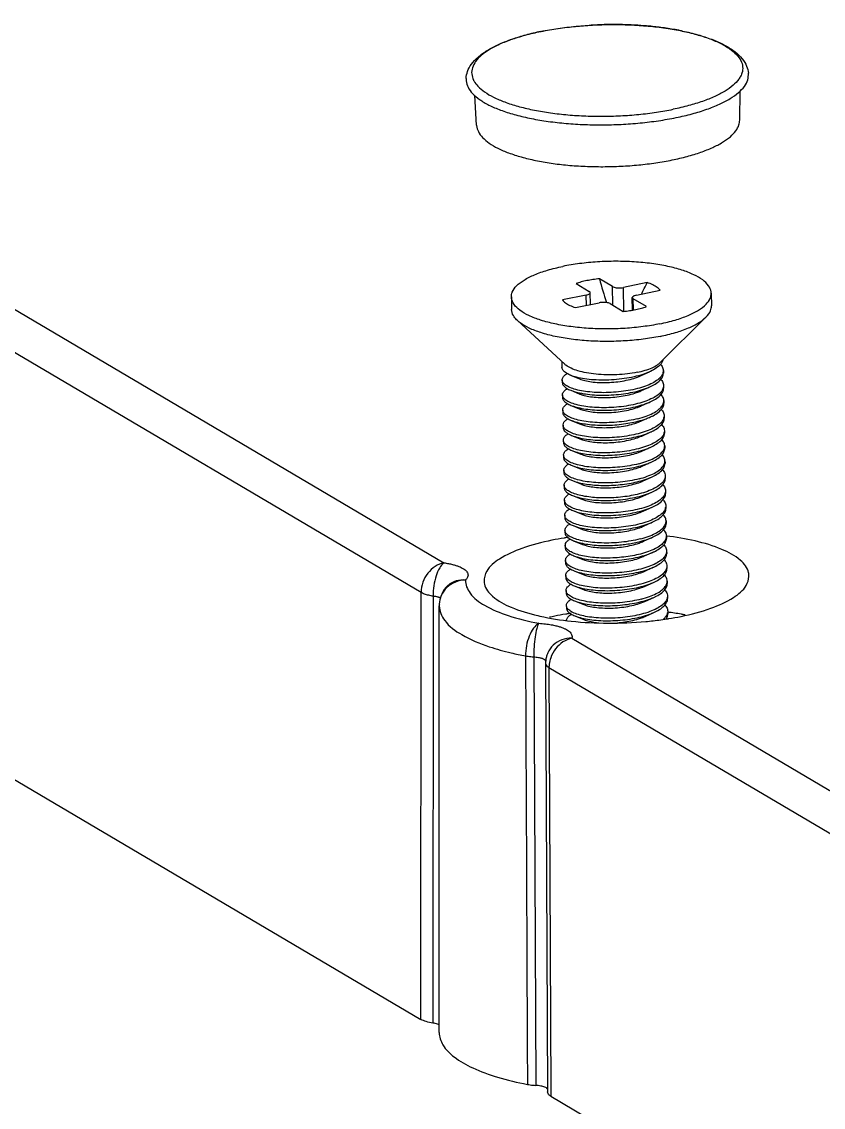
# Model space of a CAD drawing. Header units: millimetres. Extents: x -603 to 1798, y -1840 to -1013.
# Drawn here: x 48.12 to 78.19, y -1200.22 to -1159.46 of the extents above; entities that cross this region are included whole.
import ezdxf

# ---------------------------------------------------------------- set-up
doc = ezdxf.new("R2010")
doc.units = ezdxf.units.MM
doc.header["$MEASUREMENT"] = 0
doc.layers.get('0').update_dxf_attribs({"linetype": 'CONTINUOUS'})

# ---------------------------------------------------------------- blocks, each defined once
blk = doc.blocks.new('*U25')
at = {"color": 7}
for p, q in [((-104.613, 62.263), (-63.673, 38.079)), ((-105.47, 61.16), (-64.529, 36.975)), ((-60.035, 58.027), (-60.022, 58.029)), ((-60.021, 58.028), (-60.035, 58.025)), ((-62.447, 54.51), (-62.508, 55.62)), ((-52.575, 54.691), (-52.554, 55.802)), ((-58.714, 48.562), (-58.219, 48.269)), ((-57.345, 48.448), (-57.841, 48.741)), ((-56.047, 48.597), (-56.937, 48.415)), ((-58.335, 48.129), (-59.225, 47.947)), ((-58.328, 47.744), (-58.335, 48.129)), ((-58.173, 47.776), (-58.181, 48.221)), ((-57.332, 47.746), (-57.345, 48.448)), ((-56.921, 47.517), (-56.937, 48.415)), ((-56.451, 48.128), (-55.561, 48.31)), ((-53.643, 48.197), (-53.635, 47.727)), ((-61.142, 48.06), (-61.133, 47.589)), ((-58.738, 47.66), (-57.848, 47.842)), ((-57.44, 47.809), (-56.944, 47.516)), ((-56.596, 47.565), (-56.605, 48.036)), ((-56.559, 47.572), (-56.567, 47.988)), ((-56.071, 47.695), (-56.567, 47.988)), ((-53.84, 47.302), (-55.554, 45.596)), ((-60.913, 47.172), (-59.137, 45.53)), ((-59.247, 45.632), (-59.243, 45.414)), ((-56.293, 45.097), (-55.956, 45.248)), ((-55.44, 45.295), (-55.439, 45.201)), ((-105.396, 45.069), (-64.536, 20.933)), ((-59.235, 44.943), (-59.233, 44.849)), ((-58.926, 45.119), (-58.583, 44.98)), ((-58.915, 44.555), (-58.572, 44.415)), ((-56.282, 44.532), (-55.946, 44.684)), ((-55.43, 44.731), (-55.428, 44.637)), ((-59.224, 44.379), (-59.223, 44.285)), ((-56.272, 43.967), (-55.936, 44.119)), ((-55.42, 44.166), (-55.418, 44.072)), ((-59.214, 43.814), (-59.212, 43.72)), ((-58.905, 43.99), (-58.562, 43.85)), ((-59.204, 43.25), (-59.202, 43.156)), ((-58.973, 43.461), (-58.895, 43.425)), ((-58.895, 43.425), (-58.552, 43.286)), ((-56.262, 43.403), (-55.925, 43.555)), ((-55.41, 43.601), (-55.408, 43.507)), ((-58.884, 42.861), (-58.541, 42.721)), ((-56.251, 42.838), (-55.915, 42.99)), ((-55.399, 43.037), (-55.397, 42.943)), ((-59.193, 42.685), (-59.192, 42.591)), ((-56.241, 42.274), (-55.905, 42.425)), ((-55.389, 42.472), (-55.387, 42.378)), ((-59.183, 42.12), (-59.181, 42.026)), ((-58.874, 42.296), (-58.531, 42.157)), ((-58.864, 41.732), (-58.521, 41.592)), ((-56.231, 41.709), (-55.894, 41.861)), ((-55.379, 41.908), (-55.377, 41.814)), ((-59.173, 41.556), (-59.171, 41.462)), ((-58.853, 41.167), (-58.51, 41.027)), ((-56.22, 41.145), (-55.884, 41.296)), ((-55.368, 41.343), (-55.366, 41.249)), ((-59.162, 40.991), (-59.161, 40.897)), ((-55.358, 40.778), (-55.356, 40.684)), ((-59.152, 40.427), (-59.15, 40.333)), ((-58.843, 40.602), (-58.5, 40.463)), ((-56.21, 40.58), (-55.874, 40.732)), ((-58.833, 40.038), (-58.49, 39.898)), ((-56.2, 40.015), (-55.863, 40.167)), ((-55.348, 40.214), (-55.346, 40.12)), ((-59.142, 39.862), (-59.14, 39.768)), ((-56.189, 39.451), (-55.853, 39.602)), ((-55.337, 39.649), (-55.335, 39.555)), ((-59.131, 39.297), (-59.13, 39.203)), ((-58.822, 39.473), (-58.479, 39.334)), ((-59.121, 38.733), (-59.119, 38.639)), ((-58.812, 38.909), (-58.469, 38.769)), ((-56.179, 38.886), (-55.843, 39.038)), ((-55.327, 39.085), (-55.325, 38.991)), ((-58.802, 38.344), (-58.459, 38.204)), ((-56.169, 38.322), (-55.832, 38.473)), ((-55.317, 38.52), (-55.315, 38.426)), ((-59.111, 38.168), (-59.109, 38.074)), ((-56.158, 37.757), (-55.822, 37.909)), ((-55.306, 37.955), (-55.305, 37.861)), ((-59.1, 37.604), (-59.099, 37.51)), ((-58.791, 37.779), (-58.449, 37.64)), ((-63.533, 37.215), (-63.534, 37.214)), ((-58.781, 37.215), (-58.438, 37.075)), ((-56.148, 37.192), (-55.812, 37.344)), ((-55.296, 37.391), (-55.294, 37.297)), ((-64.536, 20.933), (-64.529, 36.975)), ((-64.079, 36.835), (-64.086, 20.799)), ((-59.09, 37.039), (-59.088, 36.945)), ((-56.138, 36.628), (-55.801, 36.779)), ((-55.286, 36.826), (-55.284, 36.732)), ((-63.85, 20.445), (-63.846, 36.463)), ((-59.08, 36.474), (-59.078, 36.38)), ((-58.771, 36.65), (-58.428, 36.511)), ((-58.76, 36.086), (-58.418, 35.946)), ((-56.127, 36.063), (-55.791, 36.215)), ((-55.275, 36.262), (-55.274, 36.168)), ((-58.875, 35.245), (-17.935, 11.061)), ((-60.302, 34.545), (-60.225, 18.457)), ((-59.858, 34.299), (-59.784, 18.213)), ((-59.803, 34.63), (-59.803, 34.63)), ((-59.732, 34.141), (-18.791, 9.957)), ((-59.732, 34.141), (-59.658, 18.214)), ((-59.658, 18.214), (-59.658, 18.051)), ((-59.658, 18.051), (-18.798, -6.085))]:
    blk.add_line(p, q, dxfattribs=at)
for centre, radius, start, end in [((-57.305, 43.298), 14.989, 90.8611, 92.8211), ((-57.303, 43.23), 15.057, 90.15, 90.8619), ((-57.303, 43.444), 14.843, 88.2634, 90.1545), ((-57.31, 43.411), 14.876, 92.8219, 93.2326), ((-57.294, 43.769), 14.519, 87.4559, 88.2604), ((-57.266, 44.324), 13.963, 85.4473, 87.4669), ((-57.216, 44.98), 13.304, 84.6463, 85.439), ((-57.129, 45.856), 12.424, 82.3093, 84.6683), ((-57.015, 46.729), 11.543, 81.6164, 82.2898), ((-56.84, 47.863), 10.397, 78.6561, 81.6604), ((-56.658, 48.805), 9.437, 78.2377, 78.6127), ((-53.227, 56.705), 0.775, 333.4387, 334.8959), ((-61.862, 56.549), 0.782, 207.2439, 209.3527), ((-36.142, 54.757), 22.518, 195.4967, 197.8649), ((-68.288, 54.529), 13.603, 332.1063, 334.1461), ((-65.566, 52.999), 10.48, 328.7524, 328.8676), ((-55.733, 45.289), 0.292, 343.9104, 348.6329), ((-55.722, 44.724), 0.292, 343.9104, 348.6329), ((-55.712, 44.16), 0.292, 343.9104, 348.6329), ((-55.704, 43.595), 0.294, 344.0591, 347.3045), ((-55.691, 43.031), 0.292, 343.9104, 348.6329), ((-55.681, 42.466), 0.292, 343.9104, 348.6329), ((-55.671, 41.901), 0.292, 343.9104, 348.6329), ((-55.65, 40.772), 0.292, 343.9104, 348.6329), ((-55.64, 40.208), 0.292, 343.9104, 348.6329), ((-55.629, 39.643), 0.292, 343.9104, 348.6329), ((-57.376, 27.944), 11.208, 99.1651, 101.5417), ((-57.277, 27.352), 11.808, 98.8946, 99.1827), ((-57.247, 27.16), 12.002, 98.412, 98.8941), ((-55.621, 39.078), 0.293, 344.0593, 347.3593), ((-55.609, 38.514), 0.292, 343.9104, 348.6329), ((-55.598, 37.949), 0.292, 343.9104, 348.6329), ((-62.846, 36.489), 1, 133.399, 177.6862), ((-55.588, 37.385), 0.292, 343.9104, 348.6329), ((-62.198, 36.463), 1.648, 177.6845, 179.9851), ((-57.424, 25.834), 10.45, 101.5481, 102.6201), ((-57.328, 25.361), 10.933, 99.3498, 101.5445), ((-57.237, 24.827), 11.474, 99.0682, 99.3646), ((-57.199, 24.587), 11.717, 98.3688, 99.0668), ((-57.221, 48.309), 12.486, 276.4523, 279.1004), ((-55.567, 36.255), 0.292, 343.9104, 348.6329), ((-56.56, 25.756), 10.545, 80.1913, 83.0375), ((-57.022, 47.059), 11.22, 279.1087, 281.5408), ((-56.376, 26.865), 9.421, 79.3022, 80.1496), ((-58.371, 46.645), 12.269, 256.9091, 259.4778), ((-58.857, 34.304), 1.001, 172.1572, 180.2593), ((-58.858, 34.304), 1, 164.0307, 172.1545), ((-58.857, 34.303), 1.001, 160.9576, 164.0286), ((-58.679, 34.143), 1.053, 172.7877, 180.073), ((-64.246, 19.678), 1.132, 72.9028, 81.9116)]:
    blk.add_arc(centre, radius, start, end, dxfattribs=at)
for points, start_tangent, end_tangent in [([(-60.022, 58.029), (-59.389, 58.14), (-58.712, 58.221), (-58.014, 58.271), (-57.309, 58.288), (-56.608, 58.271), (-55.922, 58.222), (-55.265, 58.141), (-54.646, 58.027), (-54.076, 57.883), (-53.563, 57.708), (-53.116, 57.501), (-52.748, 57.261), (-52.477, 56.997), (-52.314, 56.726), (-52.246, 56.457)], (0.979972, 0.199135), (0.093006, -0.995666)), ([(-62.841, 56.264), (-62.786, 56.526), (-62.642, 56.795), (-62.394, 57.063), (-62.054, 57.311), (-61.637, 57.531), (-61.157, 57.724), (-60.62, 57.889), (-60.035, 58.027)], (0.056533, 0.998401), (0.979717, 0.200388)), ([(-60.035, 58.025), (-60.603, 57.891), (-61.128, 57.728), (-61.586, 57.545), (-61.969, 57.343), (-62.27, 57.127), (-62.482, 56.9), (-62.603, 56.667), (-62.629, 56.432), (-62.561, 56.2), (-62.557, 56.191)], (-0.979458, -0.201651), (0.45766, -0.889127)), ([(-60.021, 58.028), (-59.394, 58.138), (-58.731, 58.219), (-58.149, 58.263)], (0.979717, 0.200388), (0.998409, 0.056394)), ([(-54.735, 58.044), (-54.19, 57.912), (-53.701, 57.753), (-53.284, 57.572), (-52.946, 57.373), (-52.694, 57.158), (-52.533, 56.933), (-52.465, 56.7), (-52.491, 56.465), (-52.526, 56.377)], (0.979001, -0.203854), (-0.424194, -0.905571)), ([(-62.84, 56.264), (-62.839, 56.176), (-62.768, 55.933), (-62.599, 55.698), (-62.336, 55.474), (-61.984, 55.266), (-61.549, 55.078), (-61.04, 54.913), (-60.466, 54.774), (-59.839, 54.663), (-59.169, 54.584), (-58.468, 54.536), (-57.749, 54.522), (-57.027, 54.54), (-56.312, 54.592), (-55.62, 54.677), (-54.964, 54.792)], (-0.058698, -0.998276), (0.979717, 0.200388)), ([(-52.534, 56.359), (-52.612, 56.232), (-52.824, 56.006), (-53.125, 55.789), (-53.508, 55.587), (-53.966, 55.404), (-54.491, 55.242), (-55.072, 55.104)], (-0.447085, -0.894492), (-0.979717, -0.200388)), ([(-54.964, 54.792), (-54.357, 54.935), (-53.81, 55.104), (-53.332, 55.295), (-52.934, 55.505), (-52.621, 55.731), (-52.399, 55.967), (-52.273, 56.21), (-52.246, 56.455), (-52.246, 56.457)], (0.979717, 0.200388), (-0.092324, 0.995729)), ([(-62.543, 56.166), (-62.4, 55.974), (-62.147, 55.759), (-61.81, 55.56), (-61.393, 55.379), (-60.904, 55.221), (-60.353, 55.087), (-59.749, 54.981), (-59.104, 54.904), (-58.431, 54.859), (-57.741, 54.845), (-57.047, 54.863), (-56.363, 54.913), (-55.7, 54.994), (-55.072, 55.104)], (0.490066, -0.871685), (0.979717, 0.200388)), ([(-55.109, 53.202), (-54.544, 53.336), (-54.034, 53.493), (-53.589, 53.672), (-53.218, 53.867), (-52.926, 54.077), (-52.72, 54.297), (-52.603, 54.523), (-52.575, 54.691)], (0.979717, 0.200388), (0.021561, 0.999768)), ([(-62.447, 54.51), (-62.446, 54.492), (-62.38, 54.266), (-62.223, 54.047), (-61.978, 53.838), (-61.649, 53.644), (-61.244, 53.469), (-60.77, 53.315), (-60.236, 53.185), (-59.651, 53.083), (-59.027, 53.008), (-58.374, 52.964), (-57.704, 52.951), (-57.032, 52.968), (-56.365, 53.017), (-55.72, 53.095), (-55.109, 53.202)], (0.053131, -0.998588), (0.979717, 0.200388)), ([(-53.644, 48.197), (-53.647, 48.248), (-53.743, 48.478), (-53.963, 48.696), (-54.299, 48.895), (-54.741, 49.068), (-55.274, 49.209), (-55.878, 49.313), (-56.534, 49.376), (-57.22, 49.398), (-57.911, 49.376), (-58.584, 49.311), (-59.217, 49.206)], (-0.009378, 0.999956), (-0.979717, -0.200388)), ([(-61.142, 48.06), (-61.106, 48.243), (-60.948, 48.474), (-60.668, 48.692), (-60.277, 48.892), (-59.788, 49.065), (-59.217, 49.206)], (-0.009378, 0.999956), (0.979717, 0.200388)), ([(-58.31, 48.671), (-58.523, 48.621), (-58.714, 48.562)], (-0.979717, -0.200388), (-0.944347, -0.328952)), ([(-57.841, 48.741), (-58.081, 48.711), (-58.31, 48.671)], (-0.995142, -0.098448), (-0.979717, -0.200388)), ([(-55.561, 48.31), (-55.67, 48.416), (-55.834, 48.513), (-56.047, 48.597)], (-0.590843, 0.806786), (-0.950208, 0.311617)), ([(-58.335, 48.129), (-58.261, 48.15), (-58.209, 48.177), (-58.183, 48.208), (-58.181, 48.221)], (0.979717, 0.200388), (-0.041234, 0.99915)), ([(-58.181, 48.221), (-58.186, 48.24), (-58.219, 48.269)], (-0.041234, 0.99915), (-0.861, 0.508605)), ([(-57.345, 48.448), (-57.287, 48.424), (-57.209, 48.407), (-57.119, 48.4), (-57.025, 48.403), (-56.937, 48.415)], (0.861, -0.508605), (0.979717, 0.200388)), ([(-56.451, 48.128), (-56.524, 48.107), (-56.577, 48.08), (-56.602, 48.049), (-56.604, 48.036)], (-0.979717, -0.200388), (0.041234, -0.99915)), ([(-55.568, 47.051), (-54.997, 47.192), (-54.508, 47.366), (-54.117, 47.565), (-53.837, 47.783), (-53.679, 48.014), (-53.644, 48.197)], (0.979717, 0.200388), (-0.009378, 0.999956)), ([(-55.568, 47.051), (-56.201, 46.946), (-56.874, 46.881), (-57.566, 46.859), (-58.251, 46.881), (-58.907, 46.944), (-59.511, 47.048), (-60.044, 47.189), (-60.486, 47.362), (-60.823, 47.561), (-61.042, 47.779), (-61.138, 48.009), (-61.142, 48.06)], (-0.979717, -0.200388), (-0.009378, 0.999956)), ([(-59.225, 47.947), (-59.116, 47.841), (-58.952, 47.744), (-58.738, 47.66)], (0.590843, -0.806786), (0.950208, -0.311617)), ([(-57.44, 47.809), (-57.498, 47.833), (-57.576, 47.85), (-57.666, 47.857), (-57.76, 47.854), (-57.848, 47.842)], (-0.861, 0.508605), (-0.979717, -0.200388)), ([(-56.604, 48.036), (-56.599, 48.017), (-56.567, 47.988)], (0.041234, -0.99915), (0.861, -0.508605)), ([(-56.475, 47.586), (-56.262, 47.637), (-56.071, 47.695)], (0.979717, 0.200388), (0.944347, 0.328952)), ([(-53.84, 47.302), (-53.829, 47.313), (-53.671, 47.543), (-53.635, 47.727)], (0.709165, 0.705043), (-0.009083, 0.999959)), ([(-60.913, 47.172), (-61.034, 47.309), (-61.129, 47.539), (-61.133, 47.589)], (-0.735486, 0.67754), (-0.009083, 0.999959)), ([(-56.944, 47.516), (-56.704, 47.546), (-56.475, 47.586)], (0.995142, 0.098448), (0.979717, 0.200388)), ([(-55.559, 46.58), (-54.989, 46.722), (-54.499, 46.895), (-54.108, 47.094), (-53.84, 47.302)], (0.979717, 0.200388), (0.709165, 0.705043)), ([(-55.559, 46.58), (-56.192, 46.475), (-56.866, 46.411), (-57.557, 46.389), (-58.242, 46.41), (-58.898, 46.474), (-59.503, 46.578), (-60.035, 46.719), (-60.477, 46.891), (-60.814, 47.09), (-60.913, 47.172)], (-0.979717, -0.200388), (-0.735486, 0.67754)), ([(-55.458, 45.69), (-55.46, 45.683), (-55.512, 45.572)], (-0.232316, -0.97264), (-0.56182, -0.82726)), ([(-58.926, 45.119), (-58.937, 45.124), (-59.114, 45.22), (-59.217, 45.326), (-59.243, 45.414)], (-0.925986, 0.377559), (-0.040036, 0.999198)), ([(-56.425, 45.23), (-56.79, 45.171), (-57.18, 45.139), (-57.577, 45.135), (-57.964, 45.158), (-58.325, 45.209), (-58.642, 45.284), (-58.903, 45.381), (-59.097, 45.496), (-59.138, 45.53)], (-0.979717, -0.200388), (-0.738451, 0.674307)), ([(-55.956, 45.248), (-56.205, 45.152), (-56.538, 45.061), (-56.904, 44.993), (-57.289, 44.951), (-57.676, 44.936), (-58.049, 44.947), (-58.393, 44.984), (-58.694, 45.044), (-58.926, 45.119)], (-0.911827, -0.410574), (-0.925986, 0.377559)), ([(-56.425, 45.23), (-56.119, 45.307), (-55.86, 45.401), (-55.659, 45.511), (-55.554, 45.595)], (0.979717, 0.200388), (0.706803, 0.707411)), ([(-55.54, 45.535), (-55.696, 45.394), (-55.921, 45.265), (-55.956, 45.248)], (-0.632079, -0.774904), (-0.911827, -0.410574)), ([(-55.546, 45.53), (-55.533, 45.514), (-55.453, 45.375), (-55.441, 45.295)], (0.671506, -0.741), (0.020538, -0.999789)), ([(-55.512, 45.572), (-55.54, 45.535)], (-0.56182, -0.82726), (-0.632079, -0.774904)), ([(-55.441, 45.295), (-55.446, 45.231)], (0.020538, -0.999789), (-0.196587, -0.980486)), ([(-59.234, 44.943), (-59.228, 44.992), (-59.162, 45.099), (-59.049, 45.186)], (-0.024354, 0.999703), (0.854007, 0.520261)), ([(-59.214, 44.865), (-59.222, 44.883), (-59.234, 44.943)], (-0.450412, 0.892821), (-0.024354, 0.999703)), ([(-59.232, 44.849), (-59.221, 44.789), (-59.142, 44.685), (-58.994, 44.59), (-58.915, 44.555)], (0.024354, -0.999703), (0.926122, -0.377225)), ([(-56.414, 44.618), (-56.755, 44.545), (-57.119, 44.495), (-57.491, 44.469), (-57.857, 44.468), (-58.203, 44.491), (-58.516, 44.536), (-58.783, 44.601), (-58.995, 44.684), (-59.144, 44.779), (-59.214, 44.865)], (-0.968072, -0.250671), (-0.450412, 0.892821)), ([(-58.583, 44.98), (-58.389, 44.919), (-58.14, 44.873), (-57.853, 44.849), (-57.542, 44.847), (-57.221, 44.869), (-56.905, 44.915), (-56.611, 44.983), (-56.352, 45.071), (-56.293, 45.097)], (0.926035, -0.377438), (0.911568, 0.41115)), ([(-55.452, 45.208), (-55.512, 45.089), (-55.649, 44.952), (-55.85, 44.825), (-56.108, 44.713), (-56.414, 44.618)], (-0.27663, -0.960977), (-0.968072, -0.250671)), ([(-55.946, 44.684), (-55.848, 44.731), (-55.647, 44.858), (-55.511, 44.995), (-55.445, 45.137), (-55.439, 45.201)], (0.911841, 0.410544), (-0.020538, 0.999789)), ([(-55.538, 44.967), (-55.522, 44.95), (-55.443, 44.81), (-55.431, 44.731)], (0.675647, -0.737225), (0.020538, -0.999789)), ([(-59.223, 44.379), (-59.218, 44.427), (-59.151, 44.534), (-59.04, 44.621)], (-0.024354, 0.999703), (0.853006, 0.521901)), ([(-58.915, 44.555), (-58.782, 44.507), (-58.514, 44.442), (-58.201, 44.396), (-57.855, 44.374), (-57.489, 44.375), (-57.117, 44.401), (-56.753, 44.451), (-56.412, 44.524)], (0.926122, -0.377225), (0.968072, 0.250671)), ([(-58.572, 44.415), (-58.465, 44.377), (-58.236, 44.325), (-57.963, 44.292), (-57.659, 44.28), (-57.34, 44.293), (-57.021, 44.329), (-56.716, 44.388), (-56.441, 44.469), (-56.282, 44.532)], (0.925357, -0.379097), (0.911151, 0.412073)), ([(-56.412, 44.524), (-56.107, 44.619), (-55.946, 44.684)], (0.968072, 0.250671), (0.911841, 0.410544)), ([(-55.442, 44.644), (-55.502, 44.524), (-55.638, 44.387), (-55.84, 44.26), (-56.098, 44.148), (-56.404, 44.054)], (-0.27663, -0.960977), (-0.968072, -0.250671)), ([(-55.936, 44.119), (-55.838, 44.166), (-55.637, 44.293), (-55.5, 44.43), (-55.434, 44.573), (-55.429, 44.637)], (0.911841, 0.410544), (-0.020538, 0.999789)), ([(-55.431, 44.731), (-55.436, 44.667)], (0.020538, -0.999789), (-0.196587, -0.980486)), ([(-59.204, 44.3), (-59.212, 44.319), (-59.223, 44.379)], (-0.450412, 0.892821), (-0.024354, 0.999703)), ([(-59.222, 44.285), (-59.21, 44.225), (-59.132, 44.121), (-58.983, 44.025), (-58.905, 43.99)], (0.024354, -0.999703), (0.926122, -0.377225)), ([(-59.213, 43.814), (-59.208, 43.862), (-59.141, 43.97), (-59.03, 44.056)], (-0.024354, 0.999703), (0.853006, 0.521901)), ([(-56.404, 44.054), (-56.745, 43.98), (-57.108, 43.93), (-57.48, 43.904), (-57.847, 43.903), (-58.193, 43.926), (-58.506, 43.971), (-58.773, 44.037), (-58.985, 44.119), (-59.133, 44.215), (-59.204, 44.3)], (-0.968072, -0.250671), (-0.450412, 0.892821)), ([(-56.402, 43.96), (-56.096, 44.054), (-55.936, 44.119)], (0.968072, 0.250671), (0.911841, 0.410544)), ([(-56.393, 43.489), (-56.088, 43.583), (-55.829, 43.696), (-55.628, 43.823), (-55.492, 43.96), (-55.432, 44.079)], (0.968072, 0.250671), (0.27663, 0.960977)), ([(-55.925, 43.554), (-55.827, 43.602), (-55.626, 43.729), (-55.49, 43.866), (-55.424, 44.008), (-55.419, 44.072)], (0.911841, 0.410544), (-0.020538, 0.999789)), ([(-55.42, 44.166), (-55.433, 44.246), (-55.512, 44.385), (-55.527, 44.403)], (-0.020538, 0.999789), (-0.675647, 0.737225)), ([(-55.426, 44.102), (-55.42, 44.166)], (0.196587, 0.980486), (-0.020538, 0.999789)), ([(-59.193, 43.735), (-59.202, 43.754), (-59.213, 43.814)], (-0.450412, 0.892821), (-0.024354, 0.999703)), ([(-59.212, 43.72), (-59.189, 43.636), (-59.108, 43.545), (-58.973, 43.461)], (0.028383, -0.999597), (0.896427, -0.44319)), ([(-56.393, 43.489), (-56.734, 43.416), (-57.098, 43.366), (-57.47, 43.34), (-57.836, 43.338), (-58.182, 43.361), (-58.495, 43.407), (-58.763, 43.472), (-58.975, 43.555), (-59.123, 43.65), (-59.193, 43.735)], (-0.968072, -0.250671), (-0.450412, 0.892821)), ([(-58.905, 43.99), (-58.771, 43.943), (-58.504, 43.877), (-58.191, 43.832), (-57.845, 43.809), (-57.479, 43.81), (-57.107, 43.836), (-56.743, 43.886), (-56.402, 43.96)], (0.926122, -0.377225), (0.968072, 0.250671)), ([(-58.562, 43.85), (-58.533, 43.839), (-58.324, 43.779), (-58.067, 43.738), (-57.775, 43.718), (-57.46, 43.72), (-57.139, 43.747), (-56.826, 43.797), (-56.538, 43.869), (-56.287, 43.961), (-56.272, 43.967)], (0.925335, -0.379152), (0.911519, 0.411259)), ([(-55.517, 43.838), (-55.496, 43.814), (-55.42, 43.675), (-55.41, 43.601)], (0.675466, -0.737391), (0.018645, -0.999826)), ([(-59.204, 43.25), (-59.203, 43.262), (-59.169, 43.358), (-59.078, 43.451), (-59.019, 43.492)], (-0.028383, 0.999597), (0.85069, 0.525668)), ([(-59.18, 43.166), (-59.204, 43.25)], (-0.474228, 0.880402), (-0.028383, 0.999597)), ([(-58.895, 43.425), (-58.788, 43.387), (-58.557, 43.326), (-58.289, 43.28), (-57.992, 43.252), (-57.673, 43.242), (-57.344, 43.251), (-57.014, 43.28), (-56.693, 43.329), (-56.392, 43.395)], (0.926249, -0.376913), (0.968072, 0.250671)), ([(-58.552, 43.286), (-58.404, 43.237), (-58.166, 43.188), (-57.886, 43.159), (-57.578, 43.152), (-57.258, 43.169), (-56.94, 43.209), (-56.64, 43.273), (-56.372, 43.357), (-56.262, 43.403)], (0.92521, -0.379456), (0.911346, 0.411642)), ([(-56.392, 43.395), (-56.086, 43.489), (-55.925, 43.554)], (0.968072, 0.250671), (0.911841, 0.410544)), ([(-55.421, 43.514), (-55.486, 43.389), (-55.623, 43.254), (-55.824, 43.129), (-56.08, 43.018), (-56.383, 42.925)], (-0.274411, -0.961613), (-0.968072, -0.250671)), ([(-55.915, 42.99), (-55.817, 43.037), (-55.616, 43.164), (-55.48, 43.301), (-55.414, 43.444), (-55.408, 43.507)], (0.911841, 0.410544), (-0.020538, 0.999789)), ([(-55.507, 43.274), (-55.491, 43.256), (-55.412, 43.117), (-55.4, 43.037)], (0.675647, -0.737225), (0.020538, -0.999789)), ([(-55.41, 43.601), (-55.417, 43.531)], (0.018645, -0.999826), (-0.219537, -0.975604)), ([(-59.201, 43.156), (-59.19, 43.095), (-59.111, 42.991), (-59.009, 42.92)], (0.024354, -0.999703), (0.870378, -0.492384)), ([(-59.192, 42.685), (-59.187, 42.733), (-59.12, 42.84), (-59.009, 42.927)], (-0.024354, 0.999703), (0.853006, 0.521901)), ([(-58.964, 42.99), (-59.099, 43.074), (-59.18, 43.166)], (-0.896427, 0.44319), (-0.474228, 0.880402)), ([(-59.009, 42.92), (-58.963, 42.896), (-58.884, 42.861)], (0.870378, -0.492384), (0.926122, -0.377225)), ([(-56.383, 42.925), (-56.722, 42.852), (-57.087, 42.801), (-57.457, 42.775), (-57.817, 42.774), (-58.163, 42.796), (-58.482, 42.842), (-58.754, 42.908), (-58.964, 42.99)], (-0.968072, -0.250671), (-0.896427, 0.44319)), ([(-58.884, 42.861), (-58.751, 42.814), (-58.483, 42.748), (-58.17, 42.703), (-57.824, 42.68), (-57.458, 42.681), (-57.086, 42.707), (-56.722, 42.757), (-56.381, 42.83)], (0.926122, -0.377225), (0.968072, 0.250671)), ([(-58.541, 42.721), (-58.476, 42.697), (-58.258, 42.641), (-57.993, 42.603), (-57.695, 42.587), (-57.378, 42.594), (-57.057, 42.626), (-56.748, 42.68), (-56.466, 42.756), (-56.251, 42.838)], (0.924834, -0.380371), (0.911187, 0.411993)), ([(-56.381, 42.83), (-56.076, 42.925), (-55.915, 42.99)], (0.968072, 0.250671), (0.911841, 0.410544)), ([(-55.411, 42.95), (-55.471, 42.83), (-55.607, 42.693), (-55.809, 42.567), (-56.067, 42.454), (-56.373, 42.36)], (-0.27663, -0.960977), (-0.968072, -0.250671)), ([(-55.905, 42.425), (-55.807, 42.473), (-55.606, 42.599), (-55.469, 42.736), (-55.403, 42.879), (-55.398, 42.943)], (0.911841, 0.410544), (-0.020538, 0.999789)), ([(-55.4, 43.037), (-55.405, 42.973)], (0.020538, -0.999789), (-0.196587, -0.980486)), ([(-59.173, 42.606), (-59.181, 42.625), (-59.192, 42.685)], (-0.450412, 0.892821), (-0.024354, 0.999703)), ([(-59.191, 42.591), (-59.179, 42.531), (-59.101, 42.427), (-58.952, 42.331), (-58.874, 42.296)], (0.024354, -0.999703), (0.926122, -0.377225)), ([(-56.373, 42.36), (-56.714, 42.287), (-57.077, 42.236), (-57.449, 42.21), (-57.816, 42.209), (-58.162, 42.232), (-58.475, 42.278), (-58.742, 42.343), (-58.954, 42.425), (-59.102, 42.521), (-59.173, 42.606)], (-0.968072, -0.250671), (-0.450412, 0.892821)), ([(-56.371, 42.266), (-56.065, 42.36), (-55.905, 42.425)], (0.968072, 0.250671), (0.911841, 0.410544)), ([(-55.389, 42.472), (-55.402, 42.552), (-55.481, 42.691), (-55.496, 42.709)], (-0.020538, 0.999789), (-0.675647, 0.737225)), ([(-55.395, 42.409), (-55.389, 42.472)], (0.196587, 0.980486), (-0.020538, 0.999789)), ([(-59.182, 42.12), (-59.177, 42.169), (-59.11, 42.276), (-58.999, 42.363)], (-0.024354, 0.999703), (0.853006, 0.521901)), ([(-59.162, 42.042), (-59.171, 42.06), (-59.182, 42.12)], (-0.450412, 0.892821), (-0.024354, 0.999703)), ([(-59.18, 42.026), (-59.169, 41.966), (-59.09, 41.862), (-58.942, 41.767), (-58.864, 41.732)], (0.024354, -0.999703), (0.926122, -0.377225)), ([(-56.362, 41.795), (-56.703, 41.722), (-57.067, 41.672), (-57.439, 41.646), (-57.805, 41.645), (-58.151, 41.668), (-58.464, 41.713), (-58.732, 41.778), (-58.944, 41.861), (-59.092, 41.956), (-59.162, 42.042)], (-0.968072, -0.250671), (-0.450412, 0.892821)), ([(-58.874, 42.296), (-58.74, 42.249), (-58.473, 42.183), (-58.16, 42.138), (-57.814, 42.115), (-57.448, 42.116), (-57.076, 42.142), (-56.712, 42.192), (-56.371, 42.266)], (0.926122, -0.377225), (0.968072, 0.250671)), ([(-58.531, 42.157), (-58.342, 42.097), (-58.094, 42.051), (-57.808, 42.026), (-57.497, 42.024), (-57.176, 42.046), (-56.86, 42.091), (-56.565, 42.158), (-56.305, 42.246), (-56.241, 42.274)], (0.926047, -0.377408), (0.911554, 0.411181)), ([(-56.362, 41.795), (-56.057, 41.89), (-55.798, 42.002), (-55.597, 42.129), (-55.461, 42.266), (-55.401, 42.385)], (0.968072, 0.250671), (0.27663, 0.960977)), ([(-55.894, 41.861), (-55.796, 41.908), (-55.595, 42.035), (-55.459, 42.172), (-55.393, 42.314), (-55.388, 42.378)], (0.911841, 0.410544), (-0.020538, 0.999789)), ([(-55.379, 41.908), (-55.391, 41.987), (-55.471, 42.127), (-55.486, 42.144)], (-0.020538, 0.999789), (-0.675647, 0.737225)), ([(-59.172, 41.556), (-59.166, 41.604), (-59.1, 41.711), (-58.988, 41.798)], (-0.024354, 0.999703), (0.853006, 0.521901)), ([(-58.864, 41.732), (-58.73, 41.684), (-58.463, 41.619), (-58.15, 41.573), (-57.804, 41.551), (-57.437, 41.552), (-57.065, 41.578), (-56.702, 41.628), (-56.361, 41.701)], (0.926122, -0.377225), (0.968072, 0.250671)), ([(-58.521, 41.592), (-58.418, 41.556), (-58.189, 41.503), (-57.917, 41.469), (-57.614, 41.458), (-57.296, 41.469), (-56.976, 41.505), (-56.671, 41.564), (-56.395, 41.644), (-56.231, 41.709)], (0.92528, -0.379286), (0.911139, 0.412098)), ([(-56.361, 41.701), (-56.055, 41.796), (-55.894, 41.861)], (0.968072, 0.250671), (0.911841, 0.410544)), ([(-56.352, 41.231), (-56.046, 41.325), (-55.788, 41.437), (-55.587, 41.564), (-55.451, 41.701), (-55.39, 41.821)], (0.968072, 0.250671), (0.27663, 0.960977)), ([(-55.884, 41.296), (-55.786, 41.343), (-55.585, 41.47), (-55.449, 41.607), (-55.383, 41.75), (-55.377, 41.814)], (0.911841, 0.410544), (-0.020538, 0.999789)), ([(-55.476, 41.58), (-55.467, 41.57), (-55.383, 41.429), (-55.369, 41.343)], (0.676167, -0.736748), (0.021333, -0.999772)), ([(-55.385, 41.844), (-55.379, 41.908)], (0.196587, 0.980486), (-0.020538, 0.999789)), ([(-59.152, 41.477), (-59.16, 41.496), (-59.172, 41.556)], (-0.450412, 0.892821), (-0.024354, 0.999703)), ([(-59.17, 41.462), (-59.165, 41.421), (-59.103, 41.319), (-58.974, 41.224), (-58.853, 41.167)], (0.007928, -0.999969), (0.926346, -0.376673)), ([(-59.162, 40.991), (-59.151, 41.056), (-59.077, 41.159), (-58.981, 41.232)], (-0.007928, 0.999969), (0.849481, 0.527619)), ([(-56.352, 41.231), (-56.693, 41.157), (-57.057, 41.107), (-57.429, 41.081), (-57.795, 41.08), (-58.141, 41.103), (-58.454, 41.148), (-58.722, 41.214), (-58.933, 41.296), (-59.082, 41.392), (-59.152, 41.477)], (-0.968072, -0.250671), (-0.450412, 0.892821)), ([(-58.853, 41.167), (-58.784, 41.141), (-58.539, 41.072), (-58.248, 41.022)], (0.926346, -0.376673), (0.991529, -0.129887)), ([(-56.35, 41.137), (-56.045, 41.231), (-55.884, 41.296)], (0.968072, 0.250671), (0.911841, 0.410544)), ([(-55.38, 41.256), (-55.435, 41.143), (-55.568, 41.006), (-55.771, 40.876), (-56.035, 40.761), (-56.342, 40.666)], (-0.278542, -0.960424), (-0.968072, -0.250671)), ([(-55.874, 40.732), (-55.776, 40.779), (-55.575, 40.906), (-55.438, 41.043), (-55.372, 41.185), (-55.367, 41.249)], (0.911841, 0.410544), (-0.020538, 0.999789)), ([(-55.369, 41.343), (-55.373, 41.285), (-55.38, 41.256)], (0.021333, -0.999772), (-0.278542, -0.960424)), ([(-59.14, 40.91), (-59.156, 40.951), (-59.162, 40.991)], (-0.475033, 0.879968), (-0.007928, 0.999969)), ([(-59.16, 40.897), (-59.148, 40.837), (-59.07, 40.733), (-58.921, 40.638), (-58.843, 40.602)], (0.024354, -0.999703), (0.926122, -0.377225)), ([(-58.239, 40.551), (-58.53, 40.602), (-58.775, 40.67), (-58.965, 40.754), (-59.094, 40.849), (-59.14, 40.91)], (-0.991529, 0.129887), (-0.475033, 0.879968)), ([(-58.51, 41.027), (-58.485, 41.017), (-58.277, 40.957), (-58.021, 40.916)], (0.925442, -0.378889), (0.993481, -0.113998)), ([(-58.248, 41.022), (-57.95, 40.993), (-57.632, 40.983), (-57.303, 40.993), (-56.973, 41.022), (-56.652, 41.07), (-56.35, 41.137)], (0.991529, -0.129887), (0.968072, 0.250671)), ([(-58.021, 40.916), (-57.729, 40.895), (-57.415, 40.897), (-57.094, 40.923), (-56.781, 40.973), (-56.492, 41.045), (-56.24, 41.136), (-56.22, 41.145)], (0.993481, -0.113998), (0.911544, 0.411203)), ([(-55.466, 41.015), (-55.45, 40.998), (-55.371, 40.858), (-55.358, 40.778)], (0.675647, -0.737225), (0.020538, -0.999789)), ([(-55.358, 40.778), (-55.364, 40.715)], (0.020538, -0.999789), (-0.196587, -0.980486)), ([(-59.151, 40.427), (-59.146, 40.475), (-59.079, 40.582), (-58.968, 40.669)], (-0.024354, 0.999703), (0.853006, 0.521901)), ([(-59.131, 40.348), (-59.14, 40.367), (-59.151, 40.427)], (-0.450412, 0.892821), (-0.024354, 0.999703)), ([(-58.843, 40.602), (-58.709, 40.555), (-58.442, 40.49), (-58.129, 40.444), (-57.783, 40.421), (-57.417, 40.423), (-57.045, 40.448), (-56.681, 40.499), (-56.34, 40.572)], (0.926122, -0.377225), (0.968072, 0.250671)), ([(-58.5, 40.463), (-58.357, 40.415), (-58.12, 40.366), (-57.841, 40.336), (-57.534, 40.329), (-57.213, 40.345), (-56.895, 40.385), (-56.595, 40.448), (-56.326, 40.532), (-56.21, 40.58)], (0.925897, -0.377776), (0.911319, 0.4117)), ([(-56.342, 40.666), (-56.641, 40.6), (-56.964, 40.552), (-57.299, 40.522), (-57.63, 40.513), (-57.945, 40.523), (-58.239, 40.551)], (-0.968072, -0.250671), (-0.991529, 0.129887)), ([(-56.34, 40.572), (-56.034, 40.666), (-55.874, 40.732)], (0.968072, 0.250671), (0.911841, 0.410544)), ([(-55.37, 40.691), (-55.43, 40.572), (-55.566, 40.435), (-55.767, 40.308), (-56.026, 40.196), (-56.331, 40.102)], (-0.27663, -0.960977), (-0.968072, -0.250671)), ([(-55.863, 40.167), (-55.765, 40.214), (-55.564, 40.341), (-55.428, 40.478), (-55.362, 40.621), (-55.357, 40.684)], (0.911841, 0.410544), (-0.020538, 0.999789)), ([(-55.455, 40.451), (-55.44, 40.433), (-55.36, 40.294), (-55.348, 40.214)], (0.675647, -0.737225), (0.020538, -0.999789)), ([(-59.149, 40.333), (-59.138, 40.273), (-59.059, 40.168), (-58.911, 40.073), (-58.833, 40.038)], (0.024354, -0.999703), (0.926122, -0.377225)), ([(-59.141, 39.862), (-59.135, 39.91), (-59.069, 40.017), (-58.957, 40.104)], (-0.024354, 0.999703), (0.853006, 0.521901)), ([(-56.331, 40.102), (-56.673, 40.028), (-57.036, 39.978), (-57.408, 39.952), (-57.774, 39.951), (-58.12, 39.974), (-58.433, 40.019), (-58.701, 40.085), (-58.913, 40.167), (-59.061, 40.262), (-59.131, 40.348)], (-0.968072, -0.250671), (-0.450412, 0.892821)), ([(-58.833, 40.038), (-58.699, 39.991), (-58.432, 39.925), (-58.119, 39.88), (-57.773, 39.857), (-57.406, 39.858), (-57.034, 39.884), (-56.671, 39.934), (-56.33, 40.007)], (0.926122, -0.377225), (0.968072, 0.250671)), ([(-58.49, 39.898), (-58.429, 39.875), (-58.211, 39.819), (-57.947, 39.781), (-57.65, 39.764), (-57.333, 39.771), (-57.012, 39.802), (-56.703, 39.856), (-56.42, 39.931), (-56.2, 40.015)], (0.924836, -0.380366), (0.911212, 0.411938)), ([(-56.33, 40.007), (-56.024, 40.102), (-55.863, 40.167)], (0.968072, 0.250671), (0.911841, 0.410544)), ([(-55.359, 40.127), (-55.42, 40.008), (-55.556, 39.871), (-55.757, 39.744), (-56.015, 39.631), (-56.321, 39.537)], (-0.27663, -0.960977), (-0.968072, -0.250671)), ([(-55.853, 39.602), (-55.755, 39.65), (-55.554, 39.776), (-55.418, 39.913), (-55.352, 40.056), (-55.346, 40.12)], (0.911841, 0.410544), (-0.020538, 0.999789)), ([(-55.348, 40.214), (-55.354, 40.15)], (0.020538, -0.999789), (-0.196587, -0.980486)), ([(-59.121, 39.783), (-59.129, 39.802), (-59.141, 39.862)], (-0.450412, 0.892821), (-0.024354, 0.999703)), ([(-59.139, 39.768), (-59.128, 39.708), (-59.049, 39.604), (-58.901, 39.508), (-58.822, 39.473)], (0.024354, -0.999703), (0.926122, -0.377225)), ([(-59.13, 39.297), (-59.125, 39.346), (-59.058, 39.453), (-58.947, 39.54)], (-0.024354, 0.999703), (0.853006, 0.521901)), ([(-56.321, 39.537), (-56.662, 39.464), (-57.026, 39.413), (-57.398, 39.387), (-57.764, 39.386), (-58.11, 39.409), (-58.423, 39.455), (-58.691, 39.52), (-58.902, 39.602), (-59.051, 39.698), (-59.121, 39.783)], (-0.968072, -0.250671), (-0.450412, 0.892821)), ([(-56.319, 39.443), (-56.014, 39.537), (-55.853, 39.602)], (0.968072, 0.250671), (0.911841, 0.410544)), ([(-56.311, 38.972), (-56.005, 39.067), (-55.747, 39.179), (-55.545, 39.306), (-55.409, 39.443), (-55.349, 39.562)], (0.968072, 0.250671), (0.27663, 0.960977)), ([(-55.843, 39.038), (-55.745, 39.085), (-55.544, 39.212), (-55.407, 39.349), (-55.342, 39.491), (-55.336, 39.555)], (0.911841, 0.410544), (-0.020538, 0.999789)), ([(-55.338, 39.649), (-55.35, 39.729), (-55.429, 39.868), (-55.445, 39.886)], (-0.020538, 0.999789), (-0.675647, 0.737225)), ([(-55.343, 39.586), (-55.338, 39.649)], (0.196587, 0.980486), (-0.020538, 0.999789)), ([(-59.111, 39.219), (-59.119, 39.237), (-59.13, 39.297)], (-0.450412, 0.892821), (-0.024354, 0.999703)), ([(-59.129, 39.203), (-59.126, 39.174), (-59.073, 39.073), (-58.955, 38.979), (-58.812, 38.909)], (0.002927, -0.999996), (0.926401, -0.376539)), ([(-56.311, 38.972), (-56.652, 38.899), (-57.015, 38.849), (-57.388, 38.823), (-57.754, 38.822), (-58.1, 38.845), (-58.413, 38.89), (-58.68, 38.955), (-58.892, 39.038), (-59.04, 39.133), (-59.111, 39.219)], (-0.968072, -0.250671), (-0.450412, 0.892821)), ([(-58.822, 39.473), (-58.689, 39.426), (-58.421, 39.361), (-58.108, 39.315), (-57.762, 39.292), (-57.396, 39.293), (-57.024, 39.319), (-56.66, 39.369), (-56.319, 39.443)], (0.926122, -0.377225), (0.968072, 0.250671)), ([(-58.479, 39.334), (-58.295, 39.275), (-58.048, 39.229), (-57.763, 39.204), (-57.452, 39.201), (-57.131, 39.222), (-56.815, 39.267), (-56.52, 39.334), (-56.259, 39.421), (-56.189, 39.451)], (0.926057, -0.377384), (0.911537, 0.411218)), ([(-55.434, 39.321), (-55.415, 39.298), (-55.338, 39.159), (-55.327, 39.085)], (0.675494, -0.737365), (0.018639, -0.999826)), ([(-59.619, 38.925), (-60.744, 38.617), (-61.586, 38.217), (-62.067, 37.761), (-62.167, 37.382)], (-0.979717, -0.200388), (0.016347, -0.999866)), ([(-59.121, 38.733), (-59.105, 38.807), (-59.027, 38.908), (-58.939, 38.974)], (-0.002927, 0.999996), (0.849648, 0.52735)), ([(-59.064, 38.603), (-59.118, 38.704), (-59.121, 38.733)], (-0.657199, 0.753717), (-0.002927, 0.999996)), ([(-58.812, 38.909), (-58.777, 38.895), (-58.545, 38.825), (-58.267, 38.772), (-57.953, 38.738), (-57.614, 38.725), (-57.262, 38.735)], (0.926401, -0.376539), (0.998301, 0.058268)), ([(-58.469, 38.769), (-58.371, 38.734), (-58.143, 38.681), (-57.872, 38.647), (-57.57, 38.635), (-57.251, 38.646)], (0.925204, -0.37947), (0.997392, 0.072173)), ([(-57.262, 38.735), (-57.014, 38.755), (-56.77, 38.785), (-56.533, 38.827), (-56.309, 38.878)], (0.998301, 0.058268), (0.968072, 0.250671)), ([(-57.251, 38.646), (-56.931, 38.681), (-56.625, 38.739), (-56.349, 38.819), (-56.179, 38.886)], (0.997392, 0.072173), (0.91113, 0.412118)), ([(-56.309, 38.878), (-56.003, 38.973), (-55.843, 39.038)], (0.968072, 0.250671), (0.911841, 0.410544)), ([(-55.339, 38.998), (-55.403, 38.872), (-55.54, 38.737), (-55.74, 38.613), (-55.997, 38.501), (-56.3, 38.408)], (-0.2744, -0.961616), (-0.968072, -0.250671)), ([(-55.832, 38.473), (-55.735, 38.52), (-55.533, 38.647), (-55.397, 38.784), (-55.331, 38.927), (-55.326, 38.991)], (0.911841, 0.410544), (-0.020538, 0.999789)), ([(-55.424, 38.757), (-55.409, 38.739), (-55.329, 38.6), (-55.317, 38.52)], (0.675647, -0.737225), (0.020538, -0.999789)), ([(-55.327, 39.085), (-55.334, 39.014)], (0.018639, -0.999826), (-0.218596, -0.975816)), ([(-52.23, 37.566), (-52.24, 37.711), (-52.551, 38.17), (-53.244, 38.58), (-54.247, 38.897), (-55.327, 39.084)], (0.050235, 0.998737), (-0.992874, 0.119169)), ([(-59.118, 38.639), (-59.107, 38.579), (-59.028, 38.475), (-58.88, 38.379), (-58.802, 38.344)], (0.024354, -0.999703), (0.926122, -0.377225)), ([(-59.11, 38.168), (-59.104, 38.216), (-59.038, 38.324), (-58.926, 38.411)], (-0.024354, 0.999703), (0.853006, 0.521901)), ([(-57.253, 38.264), (-57.605, 38.255), (-57.944, 38.267), (-58.258, 38.301), (-58.536, 38.354), (-58.768, 38.424), (-58.946, 38.508), (-59.064, 38.603)], (-0.998301, -0.058268), (-0.657199, 0.753717)), ([(-58.802, 38.344), (-58.668, 38.297), (-58.401, 38.231), (-58.088, 38.186), (-57.742, 38.163), (-57.375, 38.164), (-57.003, 38.19), (-56.64, 38.24), (-56.299, 38.314)], (0.926122, -0.377225), (0.968072, 0.250671)), ([(-58.459, 38.204), (-58.437, 38.196), (-58.231, 38.136), (-57.976, 38.093), (-57.684, 38.072), (-57.37, 38.074), (-57.049, 38.099), (-56.736, 38.149), (-56.446, 38.22), (-56.193, 38.311), (-56.169, 38.322)], (0.925553, -0.378619), (0.911563, 0.41116)), ([(-56.3, 38.408), (-56.602, 38.341), (-56.923, 38.293), (-57.253, 38.264)], (-0.968072, -0.250671), (-0.998301, -0.058268)), ([(-56.299, 38.314), (-55.993, 38.408), (-55.832, 38.473)], (0.968072, 0.250671), (0.911841, 0.410544)), ([(-55.328, 38.433), (-55.389, 38.314), (-55.525, 38.177), (-55.726, 38.05), (-55.984, 37.938), (-56.29, 37.843)], (-0.27663, -0.960977), (-0.968072, -0.250671)), ([(-55.822, 37.909), (-55.724, 37.956), (-55.523, 38.083), (-55.387, 38.22), (-55.321, 38.362), (-55.315, 38.426)], (0.911841, 0.410544), (-0.020538, 0.999789)), ([(-55.317, 38.52), (-55.323, 38.456)], (0.020538, -0.999789), (-0.196587, -0.980486)), ([(-63.673, 38.079), (-64.002, 37.941), (-64.28, 37.683), (-64.465, 37.345), (-64.529, 36.975)], (-0.979717, -0.200388), (0.002081, -0.999998)), ([(-63.673, 38.079), (-63.832, 37.889), (-63.966, 37.587), (-64.052, 37.217)], (-0.792217, -0.610239), (-0.151611, -0.98844)), ([(-63.673, 38.079), (-63.495, 38.049), (-63.346, 38.015), (-63.221, 37.979), (-63.114, 37.941), (-63.022, 37.9), (-62.944, 37.856), (-62.879, 37.809), (-62.828, 37.759), (-62.791, 37.705), (-62.771, 37.645), (-62.772, 37.58), (-62.799, 37.508), (-62.863, 37.43)], (0.990089, -0.140441), (-0.725621, -0.688095)), ([(-59.09, 38.09), (-59.098, 38.108), (-59.11, 38.168)], (-0.450412, 0.892821), (-0.024354, 0.999703)), ([(-59.108, 38.074), (-59.097, 38.014), (-59.018, 37.91), (-58.87, 37.815), (-58.791, 37.779)], (0.024354, -0.999703), (0.926122, -0.377225)), ([(-56.29, 37.843), (-56.631, 37.77), (-56.995, 37.72), (-57.367, 37.694), (-57.733, 37.693), (-58.079, 37.715), (-58.392, 37.761), (-58.66, 37.826), (-58.871, 37.909), (-59.02, 38.004), (-59.09, 38.09)], (-0.968072, -0.250671), (-0.450412, 0.892821)), ([(-56.288, 37.749), (-55.983, 37.843), (-55.822, 37.909)], (0.968072, 0.250671), (0.911841, 0.410544)), ([(-55.414, 38.192), (-55.398, 38.175), (-55.319, 38.035), (-55.307, 37.955)], (0.675647, -0.737225), (0.020538, -0.999789)), ([(-55.307, 37.955), (-55.312, 37.892)], (0.020538, -0.999789), (-0.196587, -0.980486)), ([(-59.099, 37.604), (-59.094, 37.652), (-59.028, 37.759), (-58.916, 37.846)], (-0.024354, 0.999703), (0.853006, 0.521901)), ([(-59.08, 37.525), (-59.088, 37.544), (-59.099, 37.604)], (-0.450412, 0.892821), (-0.024354, 0.999703)), ([(-59.098, 37.51), (-59.086, 37.45), (-59.008, 37.345), (-58.859, 37.25), (-58.781, 37.215)], (0.024354, -0.999703), (0.926122, -0.377225)), ([(-56.28, 37.279), (-56.621, 37.205), (-56.984, 37.155), (-57.357, 37.129), (-57.723, 37.128), (-58.069, 37.151), (-58.382, 37.196), (-58.649, 37.262), (-58.861, 37.344), (-59.009, 37.44), (-59.08, 37.525)], (-0.968072, -0.250671), (-0.450412, 0.892821)), ([(-58.791, 37.779), (-58.658, 37.732), (-58.39, 37.667), (-58.077, 37.621), (-57.731, 37.598), (-57.365, 37.6), (-56.993, 37.625), (-56.629, 37.676), (-56.288, 37.749)], (0.926122, -0.377225), (0.968072, 0.250671)), ([(-58.448, 37.64), (-58.31, 37.593), (-58.074, 37.543), (-57.795, 37.513), (-57.489, 37.506), (-57.168, 37.522), (-56.85, 37.561), (-56.549, 37.624), (-56.28, 37.707), (-56.158, 37.757)], (0.925846, -0.377901), (0.911294, 0.411757)), ([(-55.318, 37.868), (-55.378, 37.749), (-55.514, 37.612), (-55.716, 37.485), (-55.974, 37.373), (-56.28, 37.279)], (-0.27663, -0.960977), (-0.968072, -0.250671)), ([(-55.812, 37.344), (-55.714, 37.391), (-55.513, 37.518), (-55.377, 37.655), (-55.311, 37.798), (-55.305, 37.861)], (0.911841, 0.410544), (-0.020538, 0.999789)), ([(-55.296, 37.391), (-55.309, 37.471), (-55.388, 37.61), (-55.404, 37.628)], (-0.020538, 0.999789), (-0.675647, 0.737225)), ([(-54.777, 36.065), (-53.652, 36.373), (-52.811, 36.774), (-52.329, 37.23), (-52.23, 37.566)], (0.979717, 0.200388), (0.050235, 0.998737)), ([(-64.052, 37.217), (-64.079, 36.835)], (-0.151611, -0.98844), (0.019301, -0.999814)), ([(-63.559, 37.152), (-63.771, 36.849), (-63.845, 36.529)], (-0.723894, -0.689912), (-0.041412, -0.999142)), ([(-62.863, 37.43), (-63.24, 37.355), (-63.559, 37.152)], (-0.999933, -0.011576), (-0.723894, -0.689912)), ([(-62.863, 37.43), (-63.218, 37.397), (-63.518, 37.229), (-63.533, 37.215)], (-0.994051, 0.108913), (-0.726242, -0.687439)), ([(-62.863, 37.43), (-62.693, 36.939), (-62.147, 36.483), (-61.265, 36.096), (-60.114, 35.806)], (-0.040394, -0.999184), (0.983006, -0.183573)), ([(-62.167, 37.382), (-62.156, 37.279), (-61.846, 36.821), (-61.152, 36.411), (-60.149, 36.094), (-60.07, 36.076)], (0.016347, -0.999866), (0.975783, -0.218739)), ([(-59.089, 37.039), (-59.084, 37.087), (-59.017, 37.194), (-58.906, 37.281)], (-0.024354, 0.999703), (0.853006, 0.521901)), ([(-58.781, 37.215), (-58.648, 37.168), (-58.38, 37.102), (-58.067, 37.057), (-57.721, 37.034), (-57.355, 37.035), (-56.983, 37.061), (-56.619, 37.111), (-56.278, 37.184)], (0.926122, -0.377225), (0.968072, 0.250671)), ([(-58.438, 37.075), (-58.381, 37.054), (-58.165, 36.997), (-57.902, 36.958), (-57.605, 36.941), (-57.288, 36.948), (-56.967, 36.978), (-56.657, 37.031), (-56.374, 37.107), (-56.148, 37.192)], (0.924852, -0.380327), (0.911242, 0.411872)), ([(-56.278, 37.184), (-55.972, 37.279), (-55.812, 37.344)], (0.968072, 0.250671), (0.911841, 0.410544)), ([(-56.269, 36.714), (-55.964, 36.808), (-55.705, 36.921), (-55.504, 37.048), (-55.368, 37.185), (-55.308, 37.304)], (0.968072, 0.250671), (0.27663, 0.960977)), ([(-55.801, 36.779), (-55.704, 36.827), (-55.502, 36.953), (-55.366, 37.09), (-55.3, 37.233), (-55.295, 37.297)], (0.911841, 0.410544), (-0.020538, 0.999789)), ([(-55.302, 37.327), (-55.296, 37.391)], (0.196587, 0.980486), (-0.020538, 0.999789)), ([(-64.529, 36.975), (-64.41, 36.919), (-64.257, 36.871), (-64.079, 36.835)], (0.857411, -0.514633), (0.987958, -0.154724)), ([(-64.079, 36.835), (-64.013, 36.826), (-63.957, 36.814), (-63.911, 36.802), (-63.872, 36.789), (-63.84, 36.775), (-63.813, 36.761), (-63.801, 36.753)], (0.993202, -0.116404), (0.813501, -0.581563)), ([(-59.069, 36.96), (-59.078, 36.979), (-59.089, 37.039)], (-0.450412, 0.892821), (-0.024354, 0.999703)), ([(-59.087, 36.945), (-59.076, 36.885), (-58.997, 36.781), (-58.849, 36.685), (-58.771, 36.65)], (0.024354, -0.999703), (0.926122, -0.377225)), ([(-59.079, 36.475), (-59.073, 36.523), (-59.007, 36.63), (-58.895, 36.717)], (-0.024354, 0.999703), (0.853006, 0.521901)), ([(-56.269, 36.714), (-56.611, 36.641), (-56.974, 36.59), (-57.346, 36.564), (-57.712, 36.563), (-58.058, 36.586), (-58.371, 36.632), (-58.639, 36.697), (-58.851, 36.779), (-58.999, 36.875), (-59.069, 36.96)], (-0.968072, -0.250671), (-0.450412, 0.892821)), ([(-56.268, 36.62), (-55.962, 36.714), (-55.801, 36.779)], (0.968072, 0.250671), (0.911841, 0.410544)), ([(-55.297, 36.739), (-55.353, 36.627), (-55.485, 36.49), (-55.688, 36.36), (-55.952, 36.244), (-56.259, 36.149)], (-0.278681, -0.960384), (-0.968072, -0.250671)), ([(-55.791, 36.215), (-55.693, 36.262), (-55.492, 36.389), (-55.356, 36.526), (-55.29, 36.668), (-55.284, 36.732)], (0.911841, 0.410544), (-0.020538, 0.999789)), ([(-55.393, 37.063), (-55.383, 37.052), (-55.3, 36.911), (-55.286, 36.826)], (0.676051, -0.736855), (0.021319, -0.999773)), ([(-55.286, 36.826), (-55.291, 36.768), (-55.297, 36.739)], (0.021319, -0.999773), (-0.278681, -0.960384)), ([(-63.846, 36.463), (-63.644, 35.914), (-63.004, 35.38), (-61.97, 34.926), (-61.15, 34.696)], (0.005819, -0.999983), (0.973789, -0.227455)), ([(-59.059, 36.396), (-59.067, 36.414), (-59.079, 36.475)], (-0.450412, 0.892821), (-0.024354, 0.999703)), ([(-59.077, 36.38), (-59.066, 36.32), (-58.987, 36.216), (-58.839, 36.121), (-58.76, 36.086)], (0.024354, -0.999703), (0.926122, -0.377225)), ([(-56.259, 36.149), (-56.6, 36.076), (-56.964, 36.026), (-57.336, 36), (-57.702, 35.999), (-58.048, 36.022), (-58.361, 36.067), (-58.629, 36.133), (-58.841, 36.215), (-58.989, 36.31), (-59.059, 36.396)], (-0.968072, -0.250671), (-0.450412, 0.892821)), ([(-58.771, 36.65), (-58.637, 36.603), (-58.37, 36.538), (-58.057, 36.492), (-57.711, 36.469), (-57.344, 36.47), (-56.972, 36.496), (-56.609, 36.547), (-56.268, 36.62)], (0.926122, -0.377225), (0.968072, 0.250671)), ([(-58.428, 36.511), (-58.248, 36.453), (-58.003, 36.407), (-57.718, 36.381), (-57.407, 36.378), (-57.086, 36.398), (-56.77, 36.442), (-56.474, 36.509)], (0.926062, -0.37737), (0.964201, 0.265171)), ([(-56.474, 36.509), (-56.212, 36.596), (-56.138, 36.628)], (0.964201, 0.265171), (0.91152, 0.411256)), ([(-55.383, 36.498), (-55.367, 36.481), (-55.288, 36.341), (-55.276, 36.262)], (0.675647, -0.737225), (0.020538, -0.999789)), ([(-60.07, 36.076), (-58.894, 35.887), (-57.515, 35.812), (-56.099, 35.873), (-55.818, 35.902)], (0.975783, -0.218739), (0.993613, 0.112841)), ([(-59.069, 35.916), (-59.063, 35.958), (-58.997, 36.065), (-58.885, 36.152)], (0.006746, 0.999977), (0.853006, 0.521901)), ([(-58.76, 36.086), (-58.627, 36.038), (-58.359, 35.973), (-58.046, 35.928), (-57.7, 35.905), (-57.334, 35.906), (-56.962, 35.932), (-56.599, 35.982), (-56.257, 36.055)], (0.926122, -0.377225), (0.968072, 0.250671)), ([(-58.417, 35.946), (-58.323, 35.912), (-58.097, 35.859), (-57.89, 35.83)], (0.925132, -0.379646), (0.994803, -0.101821)), ([(-57.163, 35.826), (-56.886, 35.857), (-56.58, 35.915), (-56.303, 35.994), (-56.127, 36.063)], (0.996765, 0.080369), (0.911125, 0.41213)), ([(-56.257, 36.055), (-55.952, 36.15), (-55.791, 36.215)], (0.968072, 0.250671), (0.911841, 0.410544)), ([(-55.287, 36.175), (-55.347, 36.055), (-55.428, 35.965)], (-0.27663, -0.960977), (-0.733871, -0.679289)), ([(-55.331, 35.982), (-55.28, 36.104), (-55.274, 36.168)], (0.542812, 0.839854), (-0.020538, 0.999789)), ([(-55.276, 36.262), (-55.281, 36.198)], (0.020538, -0.999789), (-0.196587, -0.980486)), ([(-60.114, 35.806), (-60.308, 35.623), (-60.47, 35.327), (-60.576, 34.962), (-60.612, 34.583)], (-0.865248, -0.501344), (0.008696, -0.999962)), ([(-60.114, 35.806), (-60.19, 35.609), (-60.253, 35.301), (-60.292, 34.928), (-60.302, 34.545)], (-0.507052, -0.861915), (0.018045, -0.999837)), ([(-60.114, 35.806), (-59.863, 35.785), (-59.647, 35.753), (-59.473, 35.717), (-59.332, 35.678), (-59.216, 35.637), (-59.116, 35.593), (-59.033, 35.546), (-58.966, 35.495), (-58.914, 35.441), (-58.88, 35.382), (-58.864, 35.317), (-58.875, 35.245)], (0.998515, -0.054482), (-0.326776, -0.945102)), ([(-58.875, 35.245), (-59.251, 35.183), (-59.568, 34.989), (-59.779, 34.693), (-59.803, 34.63)], (-0.999581, 0.028961), (-0.325171, -0.945655)), ([(-58.875, 35.245), (-59.205, 35.107), (-59.483, 34.849), (-59.667, 34.511)], (-0.979717, -0.200388), (-0.331034, -0.943619)), ([(-60.612, 34.583), (-60.576, 26.575), (-60.54, 18.494)], (0.00433, -0.999991), (0.004565, -0.99999)), ([(-60.612, 34.583), (-60.513, 34.567), (-60.409, 34.554), (-60.302, 34.545)], (0.982196, -0.187858), (0.997968, -0.063717)), ([(-60.302, 34.545), (-60.21, 34.539), (-60.129, 34.528), (-60.064, 34.514), (-60.012, 34.5), (-59.97, 34.485), (-59.936, 34.47), (-59.907, 34.453), (-59.884, 34.435), (-59.865, 34.415), (-59.853, 34.392), (-59.852, 34.389)], (0.999301, -0.037386), (0.330161, -0.943925)), ([(-59.858, 34.299), (-59.854, 34.27), (-59.813, 34.203)], (0.003529, -0.999994), (0.689586, -0.724204)), ([(-59.667, 34.511), (-59.723, 34.275)], (-0.331034, -0.943619), (-0.124795, -0.992183)), ([(-59.813, 34.203), (-59.732, 34.141)], (0.689586, -0.724204), (0.864576, -0.502502)), ([(-64.086, 20.799), (-64.345, 20.853), (-64.536, 20.933)], (-0.99009, 0.140436), (-0.861, 0.508605)), ([(-63.847, 20.735), (-63.913, 20.76)], (-0.896277, 0.443495), (-0.955869, 0.293794)), ([(-63.85, 20.445), (-63.71, 19.976), (-63.285, 19.524), (-62.593, 19.116), (-61.664, 18.767), (-60.54, 18.494)], (0.000573, -1), (0.982049, -0.188625)), ([(-60.54, 18.494), (-60.44, 18.478), (-60.335, 18.465), (-60.225, 18.457)], (0.982049, -0.188625), (0.99842, -0.056199)), ([(-60.037, 18.434), (-60.225, 18.457)], (-0.980798, 0.195027), (-0.99842, 0.056199)), ([(-59.782, 18.31), (-59.79, 18.325), (-59.881, 18.388), (-60.037, 18.434)], (-0.405047, 0.914296), (-0.980798, 0.195027)), ([(-59.658, 18.051), (-59.765, 18.148), (-59.783, 18.213)], (-0.861, 0.508605), (-0.034136, 0.999417)), ([(-59.774, 18.277), (-59.782, 18.31)], (-0.05269, 0.998611), (-0.405047, 0.914296))]:
    blk.add_spline(points, degree=3, dxfattribs=dict(at, start_tangent=start_tangent, end_tangent=end_tangent))

msp = doc.modelspace()

# ---------------------------------------------------------------- block references
msp.add_blockref('*U25', (127.633, -1217.854))

doc.saveas('drawing.dxf')
